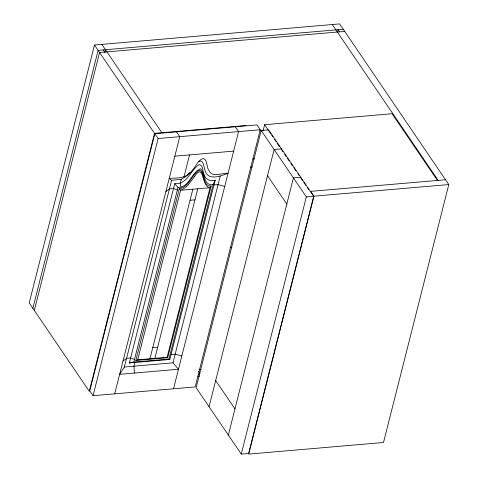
<?xml version="1.0" encoding="UTF-8"?>
<svg xmlns="http://www.w3.org/2000/svg" width="478" height="478" viewBox="0 0 478 478"><rect width="100%" height="100%" fill="white"/><g stroke="black" fill="none" stroke-linecap="round" stroke-linejoin="round"><path stroke-width="0.72" d="M94.483 45.01L29.218 302.933L89.267 391.297L154.531 133.374L94.483 45.01L339.607 23.9L448.782 184.568L383.517 442.491L248.697 454.1L313.962 196.177L310.688 191.355L445.508 179.746M32.857 308.286L98.121 50.363L343.246 29.254M34.314 310.431L99.579 52.508L344.698 31.399M104.742 52.622L105.477 49.73M154.842 133.709L89.768 390.896L93.043 395.712L195.179 386.917L260.253 129.735L256.979 124.913L154.842 133.709L158.122 138.53L93.043 395.712M114.696 393.848L179.77 136.666L176.496 131.844M124.364 367.002L172.976 362.814L178.467 369.255L119.637 374.322L124.364 367.002L171.602 180.302L169.236 178.3C177.541 178.115 187.334 178.372 192.234 170.305C195.95 166.583 197.713 160.303 203.019 158.505C207.948 159.76 206.233 166.858 208.808 170.341C212.107 178.079 222.001 172.785 228.066 173.233C221.475 175.832 208.259 181.198 205.265 171.088C203.628 168.071 204.13 158.72 198.561 161.546M129.377 362.963L174.757 183.624C187.418 184.914 190.507 169.642 199.374 164.522C203.592 165.531 202.272 171.602 204.172 174.631C205.409 179.626 210.469 181.789 215.208 180.14L169.827 359.48L129.377 362.963L133.822 362.079L168.955 359.056L169.827 359.48M133.822 362.079L178.001 187.496L174.757 183.624M134.892 362.491L133.959 366.172L134.342 373.055M189.826 172.421L185.685 176.687L181.246 179.316L180.314 183.002L180.887 187.143L178.001 187.496M135.83 360.466L179.274 188.78C189.258 187.006 191.588 174.536 199.577 170.132C205.325 173.102 202.152 186.289 211.139 186.038L167.694 357.723L135.83 360.466L137.7 359.791L167.115 357.257L167.694 357.723M137.7 359.791L180.594 190.262L179.274 188.78M183.958 176.98L189.539 154.926M149.955 358.733L192.855 189.204M154.86 358.315L197.755 188.786M167.115 357.257L210.009 187.729L211.139 186.038M168.955 359.056L213.134 184.472L215.208 180.14M172.976 362.814L220.221 176.119M173.526 388.781L238.6 131.599L235.325 126.778M261.209 130.5L196.129 387.688L241.259 454.094L248.614 453.467L313.688 196.279L268.564 129.867L261.209 130.5L306.338 196.912L241.259 454.094M263.157 130.512L264.627 124.704L392.091 113.728L437.525 180.594M209.053 406.7L274.127 149.512L281.482 148.879M228.341 435.088L293.414 177.9L300.77 177.266M337.408 32.588L338.137 29.696L339.595 31.835M165.89 191.529L169.451 188.81L173.538 188.457L177.374 189.975M122.995 361.057L126.551 358.339L130.637 357.992L134.473 359.504M180.887 187.143C190.274 184.508 192.198 171.548 200.646 168.722C205.152 173.227 203.467 186.312 213.134 184.472M181.246 179.316L171.602 180.302M154.531 133.374L246.003 125.499M158.122 138.53L260.253 129.735M259.805 130.799L263.521 130.476M174.829 156.192L233.658 151.126M252.874 158.971L254.362 158.839M250.538 167.109L252.026 166.977M213.983 184.98L218.064 184.627L224.72 186.462M190.059 200.258L194.958 199.84M313.962 196.177L448.782 184.568M306.338 196.912L313.688 196.279M230.414 247.323L231.902 247.198M152.751 347.679L157.656 347.261M171.082 354.509L175.169 354.156L181.819 355.99M198.956 369.697L201.172 369.506M198.215 374.423L199.696 374.298M198.017 376.264L199.493 376.138M332.252 24.533L438.153 180.379M264.627 124.704L270.877 133.906M271.713 135.137L272.962 136.977M274.629 139.427L276.296 141.882M277.551 143.723L279.63 146.788M281.715 149.859L282.964 151.699M284.637 154.149L286.304 156.605M287.553 158.445L289.22 160.901M290.887 163.356L292.554 165.806M293.803 167.647L295.888 170.718M297.973 173.783L299.222 175.623M300.889 178.079L302.562 180.529M303.811 182.369L305.896 185.44M307.145 187.28L308.812 189.73M267.507 175.677L286.794 204.058M101.838 44.376L161.881 132.741M103.23 49.921L104.682 52.066M215.668 380.542L234.961 408.923M198.412 371.257L200.031 373.641M194.415 176.645C190.65 181.825 186.838 187.878 180.594 190.262L210.009 187.729C200.957 187 204.668 161.48 194.415 176.645"/></g></svg>
